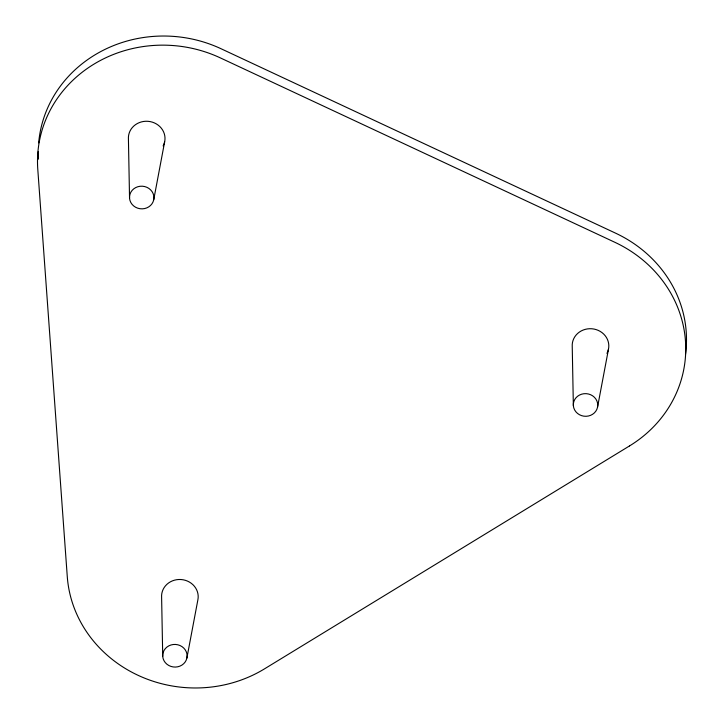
<?xml version="1.0" encoding="UTF-8"?>
<svg xmlns="http://www.w3.org/2000/svg" width="724" height="724" viewBox="0 0 724 724"><rect width="100%" height="100%" fill="white"/><g stroke="black" fill="none" stroke-linecap="round" stroke-linejoin="round"><path stroke-width="1.09" d="M153.705 199.851A12.218 11.322 4.8 0 0 137.777 186.747A12.218 11.322 4.8 0 0 133.687 205.96A12.218 11.322 4.8 0 0 153.705 199.851L164.665 141.741M186.882 658.08A12.218 11.322 4.8 0 0 170.964 644.984A12.218 11.322 4.8 0 0 166.873 664.189A12.218 11.322 4.8 0 0 186.882 658.08L197.851 599.979A18.317 16.987 4.8 0 0 181.045 579.526A18.317 16.987 4.8 0 0 161.615 597.409L162.728 656.369M597.517 407.304A12.218 11.322 4.8 0 0 581.589 394.2A12.218 11.322 4.8 0 0 577.499 413.404A12.218 11.322 4.8 0 0 597.517 407.304L608.477 349.194M573.354 405.585L572.241 346.624A18.317 16.987 4.8 0 1 594.051 329.067A18.317 16.987 4.8 0 1 606.947 353.375M129.542 198.141L128.429 139.171A18.317 16.987 4.8 0 1 150.239 121.614A18.317 16.987 4.8 0 1 163.135 145.931M38.472 159.126A126.935 117.686 4.8 0 1 38.263 151.551M38.671 142.9A126.935 117.686 4.8 0 1 221.055 48.743L615.554 233.146A126.935 117.686 4.8 0 1 685.501 354.416M629.536 445.921L264.531 668.84A126.935 117.686 4.8 0 1 67.278 576.639L37.784 169.316A126.935 117.686 4.8 0 1 220.286 57.866L614.785 242.259A126.935 117.686 4.8 0 1 629.536 445.921"/></g></svg>
